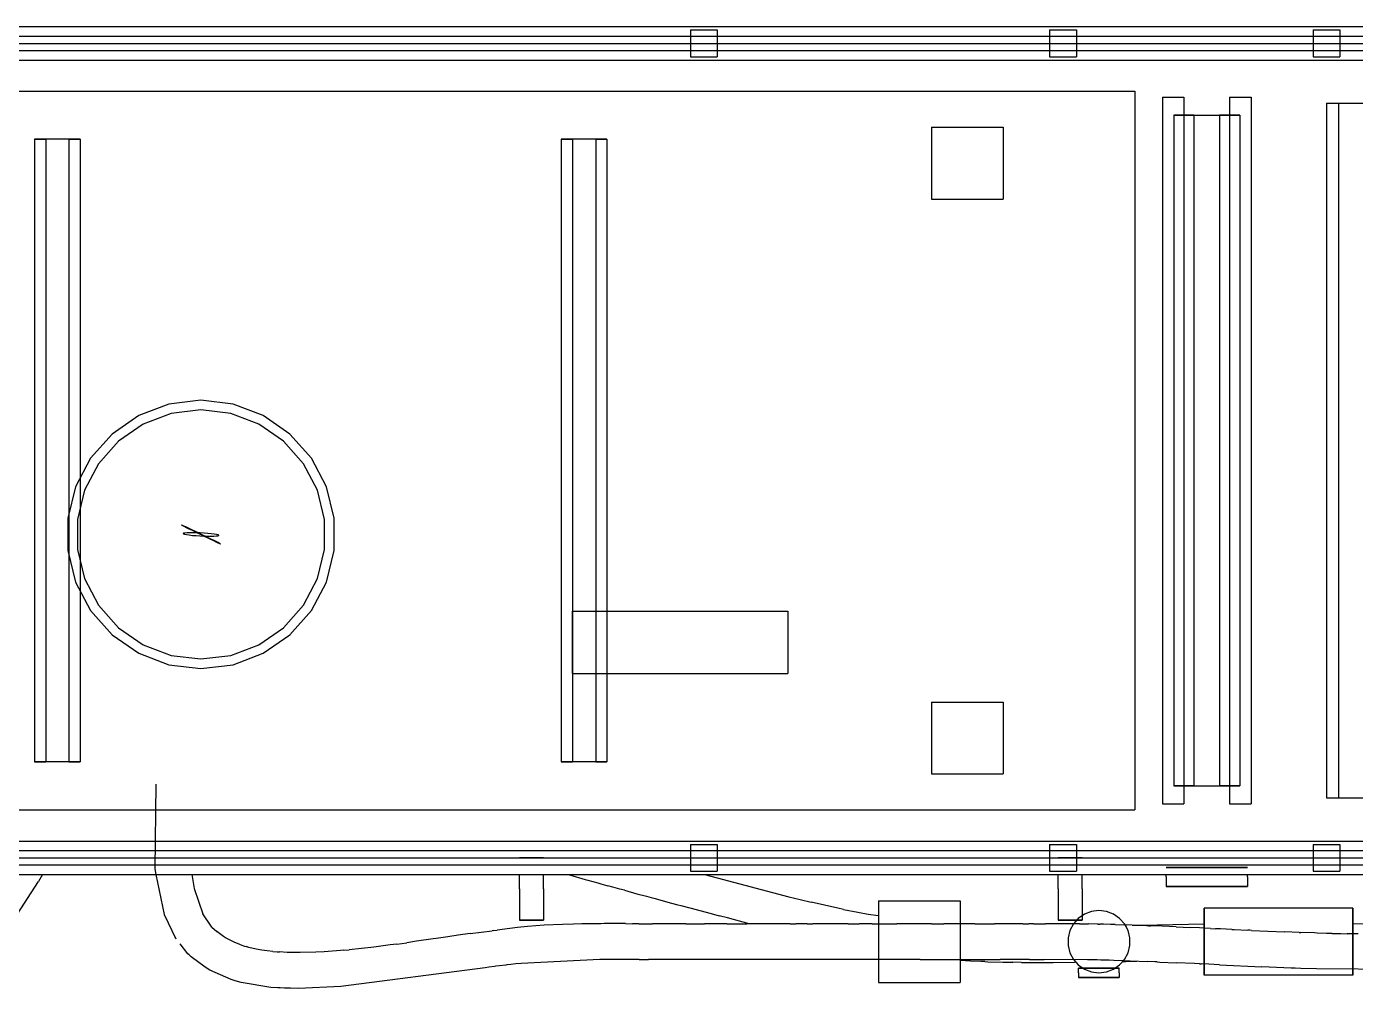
# Model space of a CAD drawing. Header units: millimetres. Extents: x -1175 to 655, y -895 to 720.
# Drawn here: x -283.6 to -222.6, y -448.9 to -404.7 of the extents above; entities that cross this region are included whole.
import ezdxf

# ---------------------------------------------------------------- set-up
doc = ezdxf.new("R2010")
doc.units = ezdxf.units.MM
doc.layers.add('HIDDEN', color=8, linetype='Continuous')
doc.layers.add('VISIBLE', color=7, linetype='Continuous')

msp = doc.modelspace()

# ---------------------------------------------------------------- linework, layer by layer
at = {"layer": 'HIDDEN'}
for points in [[(-317.4, -404.728), (-97.4, -404.728)], [(-317.4, -404.728), (-97.4, -404.728)], [(-317.4, -404.728), (-97.4, -404.728)], [(-317.4, -405.168), (-97.4, -405.168)], [(-317.4, -405.168), (-97.4, -405.168)], [(-253.116, -404.882), (-251.884, -404.882)], [(-253.116, -404.882), (-251.884, -404.882)], [(-253.116, -404.882), (-253.116, -406.114)], [(-253.116, -404.882), (-253.116, -406.114)], [(-251.884, -404.882), (-251.884, -406.114)], [(-251.884, -404.882), (-251.884, -406.114)], [(-236.616, -404.882), (-235.384, -404.882)], [(-236.616, -404.882), (-235.384, -404.882)], [(-236.616, -404.882), (-236.616, -406.114)], [(-236.616, -404.882), (-236.616, -406.114)], [(-235.384, -404.882), (-235.384, -406.114)], [(-235.384, -404.882), (-235.384, -406.114)], [(-224.516, -404.882), (-223.284, -404.882)], [(-224.516, -404.882), (-223.284, -404.882)], [(-224.516, -404.882), (-224.516, -406.114)], [(-224.516, -404.882), (-224.516, -406.114)], [(-223.284, -404.882), (-223.284, -406.114)], [(-223.284, -404.882), (-223.284, -406.114)], [(-317.4, -405.498), (-97.4, -405.498)], [(-317.4, -405.498), (-97.4, -405.498)], [(-317.4, -405.498), (-97.4, -405.498)], [(-317.4, -405.498), (-97.4, -405.498)], [(-317.4, -405.498), (-97.4, -405.498)], [(-317.4, -405.498), (-97.4, -405.498)], [(-317.4, -405.828), (-97.4, -405.828)], [(-317.4, -405.828), (-97.4, -405.828)], [(-317.4, -406.268), (-97.4, -406.268)], [(-317.4, -406.268), (-97.4, -406.268)], [(-317.4, -406.268), (-97.4, -406.268)], [(-253.116, -406.114), (-251.884, -406.114)], [(-253.116, -406.114), (-251.884, -406.114)], [(-236.616, -406.114), (-235.384, -406.114)], [(-236.616, -406.114), (-235.384, -406.114)], [(-224.516, -406.114), (-223.284, -406.114)], [(-224.516, -406.114), (-223.284, -406.114)], [(-296.5, -407.698), (-232.7, -407.698)], [(-296.5, -407.698), (-232.7, -407.698)], [(-232.7, -407.698), (-232.7, -440.698)], [(-232.7, -407.698), (-232.7, -440.698)], [(-231.435, -407.973), (-230.445, -407.973)], [(-231.435, -407.973), (-230.445, -407.973)], [(-231.435, -407.973), (-231.435, -440.423)], [(-231.435, -407.973), (-231.435, -440.423)], [(-230.445, -407.973), (-230.445, -440.423)], [(-230.445, -407.973), (-230.445, -440.423)], [(-228.355, -407.973), (-227.365, -407.973)], [(-228.355, -407.973), (-227.365, -407.973)], [(-228.355, -407.973), (-228.355, -440.423)], [(-228.355, -407.973), (-228.355, -440.423)], [(-227.365, -407.973), (-227.365, -440.423)], [(-227.365, -407.973), (-227.365, -440.423)], [(-223.9, -408.248), (-210.7, -408.248)], [(-223.9, -408.248), (-210.7, -408.248)], [(-223.9, -408.248), (-223.9, -440.148)], [(-223.9, -408.248), (-223.9, -440.148)], [(-223.35, -408.248), (-211.25, -408.248)], [(-223.35, -408.248), (-211.25, -408.248)], [(-223.35, -408.248), (-223.35, -440.148)], [(-223.35, -408.248), (-223.35, -440.148)], [(-230.915, -408.798), (-228.815, -408.798)], [(-230.915, -408.798), (-229.985, -408.798)], [(-230.915, -408.798), (-230.915, -439.598)], [(-230.915, -408.798), (-228.815, -408.798)], [(-229.985, -408.798), (-230.915, -408.798)], [(-230.915, -408.798), (-230.915, -439.598)], [(-230.915, -408.798), (-228.815, -408.798)], [(-230.915, -408.798), (-229.985, -408.798)], [(-230.915, -408.798), (-230.915, -439.598)], [(-230.915, -408.798), (-228.815, -408.798)], [(-229.985, -408.798), (-230.915, -408.798)], [(-230.915, -408.798), (-230.915, -439.598)], [(-230.915, -408.798), (-228.815, -408.798)], [(-230.915, -408.798), (-229.985, -408.798)], [(-230.915, -408.798), (-230.915, -439.598)], [(-230.915, -408.798), (-228.815, -408.798)], [(-229.985, -408.798), (-230.915, -408.798)], [(-230.915, -408.798), (-230.915, -439.598)], [(-230.915, -408.798), (-228.815, -408.798)], [(-230.915, -408.798), (-229.985, -408.798)], [(-230.915, -408.798), (-230.915, -439.598)], [(-230.915, -408.798), (-228.815, -408.798)], [(-229.985, -408.798), (-230.915, -408.798)], [(-230.915, -408.798), (-230.915, -439.598)], [(-230.915, -408.798), (-228.815, -408.798)], [(-230.915, -408.798), (-229.985, -408.798)], [(-230.915, -408.798), (-230.915, -439.598)], [(-230.915, -408.798), (-228.815, -408.798)], [(-229.985, -408.798), (-230.915, -408.798)], [(-230.915, -408.798), (-230.915, -439.598)], [(-230.915, -408.798), (-228.815, -408.798)], [(-230.915, -408.798), (-229.985, -408.798)], [(-230.915, -408.798), (-230.915, -439.598)], [(-230.915, -408.798), (-228.815, -408.798)], [(-229.985, -408.798), (-230.915, -408.798)], [(-230.915, -408.798), (-230.915, -439.598)], [(-230.915, -408.798), (-228.815, -408.798)], [(-230.915, -408.798), (-229.985, -408.798)], [(-230.915, -408.798), (-230.915, -439.598)], [(-229.985, -408.798), (-227.885, -408.798)], [(-229.985, -408.798), (-229.985, -439.598)], [(-229.985, -408.798), (-227.885, -408.798)], [(-229.985, -408.798), (-229.985, -439.598)], [(-229.985, -408.798), (-227.885, -408.798)], [(-229.985, -408.798), (-229.985, -439.598)], [(-229.985, -408.798), (-227.885, -408.798)], [(-229.985, -408.798), (-229.985, -439.598)], [(-229.985, -408.798), (-227.885, -408.798)], [(-229.985, -408.798), (-229.985, -439.598)], [(-229.985, -408.798), (-227.885, -408.798)], [(-229.985, -408.798), (-229.985, -439.598)], [(-229.985, -408.798), (-227.885, -408.798)], [(-229.985, -408.798), (-229.985, -439.598)], [(-229.985, -408.798), (-227.885, -408.798)], [(-229.985, -408.798), (-229.985, -439.598)], [(-229.985, -408.798), (-227.885, -408.798)], [(-229.985, -408.798), (-229.985, -439.598)], [(-229.985, -408.798), (-227.885, -408.798)], [(-229.985, -408.798), (-229.985, -439.598)], [(-229.985, -408.798), (-227.885, -408.798)], [(-229.985, -408.798), (-229.985, -439.598)], [(-229.985, -408.798), (-227.885, -408.798)], [(-229.985, -408.798), (-229.985, -439.598)], [(-229.985, -408.798), (-227.885, -408.798)], [(-229.985, -408.798), (-229.985, -439.598)], [(-228.815, -408.798), (-227.885, -408.798)], [(-228.815, -408.798), (-228.815, -439.598)], [(-227.885, -408.798), (-228.815, -408.798)], [(-228.815, -408.798), (-228.815, -439.598)], [(-228.815, -408.798), (-227.885, -408.798)], [(-228.815, -408.798), (-228.815, -439.598)], [(-227.885, -408.798), (-228.815, -408.798)], [(-228.815, -408.798), (-228.815, -439.598)], [(-228.815, -408.798), (-227.885, -408.798)], [(-228.815, -408.798), (-228.815, -439.598)], [(-227.885, -408.798), (-228.815, -408.798)], [(-228.815, -408.798), (-228.815, -439.598)], [(-228.815, -408.798), (-227.885, -408.798)], [(-228.815, -408.798), (-228.815, -439.598)], [(-227.885, -408.798), (-228.815, -408.798)], [(-228.815, -408.798), (-228.815, -439.598)], [(-228.815, -408.798), (-227.885, -408.798)], [(-228.815, -408.798), (-228.815, -439.598)], [(-227.885, -408.798), (-228.815, -408.798)], [(-228.815, -408.798), (-228.815, -439.598)], [(-228.815, -408.798), (-227.885, -408.798)], [(-228.815, -408.798), (-228.815, -439.598)], [(-227.885, -408.798), (-228.815, -408.798)], [(-228.815, -408.798), (-228.815, -439.598)], [(-228.815, -408.798), (-227.885, -408.798)], [(-228.815, -408.798), (-228.815, -439.598)], [(-227.885, -408.798), (-227.885, -439.598)], [(-227.885, -408.798), (-227.885, -439.598)], [(-227.885, -408.798), (-227.885, -439.598)], [(-227.885, -408.798), (-227.885, -439.598)], [(-227.885, -408.798), (-227.885, -439.598)], [(-227.885, -408.798), (-227.885, -439.598)], [(-227.885, -408.798), (-227.885, -439.598)], [(-227.885, -408.798), (-227.885, -439.598)], [(-227.885, -408.798), (-227.885, -439.598)], [(-227.885, -408.798), (-227.885, -439.598)], [(-227.885, -408.798), (-227.885, -439.598)], [(-227.885, -408.798), (-227.885, -439.598)], [(-227.885, -408.798), (-227.885, -439.598)], [(-242.05, -409.348), (-238.75, -409.348)], [(-242.05, -409.348), (-238.75, -409.348)], [(-242.05, -409.348), (-242.05, -412.648)], [(-242.05, -409.348), (-242.05, -412.648)], [(-238.75, -409.348), (-238.75, -412.648)], [(-238.75, -409.348), (-238.75, -412.648)], [(-283.25, -409.898), (-282.734, -409.898)], [(-281.666, -409.898), (-283.25, -409.898)], [(-283.25, -409.898), (-283.25, -438.498)], [(-283.25, -409.898), (-282.734, -409.898)], [(-281.666, -409.898), (-283.25, -409.898)], [(-283.25, -409.898), (-283.25, -438.498)], [(-283.25, -409.898), (-282.734, -409.898)], [(-281.666, -409.898), (-283.25, -409.898)], [(-283.25, -409.898), (-283.25, -438.498)], [(-283.25, -409.898), (-282.734, -409.898)], [(-281.666, -409.898), (-283.25, -409.898)], [(-283.25, -409.898), (-283.25, -438.498)], [(-281.15, -409.898), (-282.734, -409.898)], [(-282.734, -409.898), (-282.734, -438.498)], [(-281.15, -409.898), (-282.734, -409.898)], [(-282.734, -409.898), (-282.734, -438.498)], [(-281.15, -409.898), (-282.734, -409.898)], [(-282.734, -409.898), (-282.734, -438.498)], [(-281.15, -409.898), (-282.734, -409.898)], [(-282.734, -409.898), (-282.734, -438.498)], [(-281.666, -409.898), (-281.15, -409.898)], [(-281.666, -409.898), (-281.666, -438.498)], [(-281.666, -409.898), (-281.15, -409.898)], [(-281.666, -409.898), (-281.666, -438.498)], [(-281.666, -409.898), (-281.15, -409.898)], [(-281.666, -409.898), (-281.666, -438.498)], [(-281.666, -409.898), (-281.15, -409.898)], [(-281.666, -409.898), (-281.666, -438.498)], [(-281.15, -409.898), (-281.15, -438.498)], [(-281.15, -409.898), (-281.15, -438.498)], [(-281.15, -409.898), (-281.15, -438.498)], [(-281.15, -409.898), (-281.15, -438.498)], [(-259.05, -409.898), (-258.534, -409.898)], [(-257.466, -409.898), (-259.05, -409.898)], [(-259.05, -409.898), (-259.05, -438.498)], [(-259.05, -409.898), (-258.534, -409.898)], [(-257.466, -409.898), (-259.05, -409.898)], [(-259.05, -409.898), (-259.05, -438.498)], [(-259.05, -409.898), (-258.534, -409.898)], [(-257.466, -409.898), (-259.05, -409.898)], [(-259.05, -409.898), (-259.05, -438.498)], [(-259.05, -409.898), (-258.534, -409.898)], [(-257.466, -409.898), (-259.05, -409.898)], [(-259.05, -409.898), (-259.05, -438.498)], [(-256.95, -409.898), (-258.534, -409.898)], [(-258.534, -409.898), (-258.534, -438.498)], [(-256.95, -409.898), (-258.534, -409.898)], [(-258.534, -409.898), (-258.534, -438.498)], [(-256.95, -409.898), (-258.534, -409.898)], [(-258.534, -409.898), (-258.534, -438.498)], [(-256.95, -409.898), (-258.534, -409.898)], [(-258.534, -409.898), (-258.534, -438.498)], [(-257.466, -409.898), (-256.95, -409.898)], [(-257.466, -409.898), (-257.466, -438.498)], [(-257.466, -409.898), (-256.95, -409.898)], [(-257.466, -409.898), (-257.466, -438.498)], [(-257.466, -409.898), (-256.95, -409.898)], [(-257.466, -409.898), (-257.466, -438.498)], [(-257.466, -409.898), (-256.95, -409.898)], [(-257.466, -409.898), (-257.466, -438.498)], [(-256.95, -409.898), (-256.95, -438.498)], [(-256.95, -409.898), (-256.95, -438.498)], [(-256.95, -409.898), (-256.95, -438.498)], [(-256.95, -409.898), (-256.95, -438.498)], [(-242.05, -412.648), (-238.75, -412.648)], [(-242.05, -412.648), (-238.75, -412.648)], [(-277.074, -422.067), (-278.463, -422.594)], [(-277.074, -422.067), (-278.463, -422.594)], [(-275.6, -421.888), (-277.074, -422.067)], [(-275.6, -421.888), (-277.074, -422.067)], [(-275.6, -422.328), (-276.969, -422.495)], [(-275.6, -422.328), (-276.969, -422.495)], [(-274.126, -422.067), (-275.6, -421.888)], [(-274.126, -422.067), (-275.6, -421.888)], [(-274.231, -422.495), (-275.6, -422.328)], [(-274.231, -422.495), (-275.6, -422.328)], [(-272.737, -422.594), (-274.126, -422.067)], [(-272.737, -422.594), (-274.126, -422.067)], [(-278.463, -422.594), (-279.685, -423.438)], [(-278.463, -422.594), (-279.685, -423.438)], [(-278.258, -422.984), (-279.393, -423.767)], [(-278.258, -422.984), (-279.393, -423.767)], [(-276.969, -422.495), (-278.258, -422.984)], [(-276.969, -422.495), (-278.258, -422.984)], [(-272.942, -422.984), (-274.231, -422.495)], [(-272.942, -422.984), (-274.231, -422.495)], [(-271.807, -423.767), (-272.942, -422.984)], [(-271.807, -423.767), (-272.942, -422.984)], [(-271.515, -423.438), (-272.737, -422.594)], [(-271.515, -423.438), (-272.737, -422.594)], [(-279.685, -423.438), (-280.67, -424.549)], [(-279.685, -423.438), (-280.67, -424.549)], [(-270.53, -424.549), (-271.515, -423.438)], [(-270.53, -424.549), (-271.515, -423.438)], [(-279.393, -423.767), (-280.307, -424.799)], [(-279.393, -423.767), (-280.307, -424.799)], [(-270.893, -424.799), (-271.807, -423.767)], [(-270.893, -424.799), (-271.807, -423.767)], [(-280.67, -424.549), (-281.36, -425.864)], [(-280.67, -424.549), (-281.36, -425.864)], [(-280.307, -424.799), (-280.948, -426.02)], [(-280.307, -424.799), (-280.948, -426.02)], [(-270.252, -426.02), (-270.893, -424.799)], [(-270.252, -426.02), (-270.893, -424.799)], [(-269.84, -425.864), (-270.53, -424.549)], [(-269.84, -425.864), (-270.53, -424.549)], [(-281.36, -425.864), (-281.715, -427.306)], [(-281.36, -425.864), (-281.715, -427.306)], [(-280.948, -426.02), (-281.278, -427.359)], [(-280.948, -426.02), (-281.278, -427.359)], [(-269.922, -427.359), (-270.252, -426.02)], [(-269.922, -427.359), (-270.252, -426.02)], [(-269.485, -427.306), (-269.84, -425.864)], [(-269.485, -427.306), (-269.84, -425.864)], [(-281.715, -427.306), (-281.715, -428.791)], [(-281.715, -427.306), (-281.715, -428.791)], [(-281.278, -427.359), (-281.278, -428.738)], [(-281.278, -427.359), (-281.278, -428.738)], [(-276.491, -427.617), (-276.486, -427.62)], [(-276.487, -427.618), (-276.491, -427.617)], [(-276.454, -427.632), (-276.487, -427.618)], [(-276.486, -427.62), (-276.45, -427.64)], [(-276.388, -427.662), (-276.454, -427.632)], [(-276.45, -427.64), (-276.381, -427.675)], [(-276.292, -427.707), (-276.388, -427.662)], [(-276.381, -427.675), (-276.281, -427.725)], [(-276.168, -427.765), (-276.292, -427.707)], [(-276.281, -427.725), (-276.155, -427.787)], [(-276.022, -427.835), (-276.168, -427.765)], [(-276.155, -427.787), (-276.007, -427.86)], [(-275.86, -427.913), (-276.022, -427.835)], [(-276.007, -427.86), (-275.843, -427.94)], [(-269.922, -428.738), (-269.922, -427.359)], [(-269.922, -428.738), (-269.922, -427.359)], [(-269.485, -428.791), (-269.485, -427.306)], [(-269.485, -428.791), (-269.485, -427.306)], [(-276.419, -428.001), (-276.424, -428.008)], [(-276.424, -428.008), (-276.406, -428.023)], [(-276.424, -428.008), (-276.424, -428.008)], [(-276.403, -427.994), (-276.419, -428.001)], [(-276.406, -428.023), (-276.351, -428.04)], [(-276.344, -427.983), (-276.403, -427.994)], [(-276.351, -428.04), (-276.26, -428.057)], [(-276.251, -427.975), (-276.344, -427.983)], [(-276.26, -428.057), (-276.138, -428.074)], [(-276.127, -427.97), (-276.251, -427.975)], [(-276.138, -428.074), (-275.992, -428.09)], [(-275.979, -427.969), (-276.127, -427.97)], [(-275.992, -428.09), (-275.826, -428.103)], [(-275.812, -427.972), (-275.979, -427.969)], [(-275.688, -427.996), (-275.86, -427.913)], [(-275.843, -427.94), (-275.67, -428.025)], [(-275.826, -428.103), (-275.651, -428.115)], [(-275.636, -427.978), (-275.812, -427.972)], [(-275.512, -428.081), (-275.688, -427.996)], [(-275.67, -428.025), (-275.494, -428.11)], [(-275.651, -428.115), (-275.473, -428.123)], [(-275.458, -427.988), (-275.636, -427.978)], [(-275.34, -428.165), (-275.512, -428.081)], [(-275.494, -428.11), (-275.322, -428.193)], [(-275.473, -428.123), (-275.301, -428.127)], [(-275.287, -428), (-275.458, -427.988)], [(-275.177, -428.244), (-275.34, -428.165)], [(-275.322, -428.193), (-275.161, -428.27)], [(-275.301, -428.127), (-275.143, -428.128)], [(-275.131, -428.015), (-275.287, -428)], [(-275.032, -428.316), (-275.177, -428.244)], [(-275.161, -428.27), (-275.031, -428.332)], [(-275.143, -428.128), (-275.006, -428.125)], [(-274.996, -428.031), (-275.131, -428.015)], [(-274.908, -428.377), (-275.032, -428.316)], [(-275.031, -428.332), (-274.919, -428.385)], [(-275.006, -428.125), (-274.897, -428.119)], [(-274.89, -428.048), (-274.996, -428.031)], [(-274.919, -428.385), (-274.82, -428.431)], [(-274.811, -428.426), (-274.908, -428.377)], [(-274.897, -428.119), (-274.821, -428.109)], [(-274.817, -428.065), (-274.89, -428.048)], [(-274.821, -428.109), (-274.782, -428.096)], [(-274.82, -428.431), (-274.751, -428.463)], [(-274.78, -428.082), (-274.817, -428.065)], [(-274.745, -428.46), (-274.811, -428.426)], [(-274.782, -428.096), (-274.776, -428.089)], [(-274.776, -428.089), (-274.78, -428.082)], [(-274.751, -428.463), (-274.715, -428.479)], [(-274.712, -428.478), (-274.745, -428.46)], [(-274.715, -428.479), (-274.709, -428.48)], [(-274.709, -428.48), (-274.712, -428.478)], [(-281.715, -428.791), (-281.36, -430.233)], [(-281.715, -428.791), (-281.36, -430.233)], [(-281.278, -428.738), (-280.948, -430.077)], [(-281.278, -428.738), (-280.948, -430.077)], [(-270.252, -430.077), (-269.922, -428.738)], [(-270.252, -430.077), (-269.922, -428.738)], [(-269.84, -430.233), (-269.485, -428.791)], [(-269.84, -430.233), (-269.485, -428.791)], [(-281.36, -430.233), (-280.67, -431.548)], [(-281.36, -430.233), (-280.67, -431.548)], [(-280.948, -430.077), (-280.307, -431.298)], [(-280.948, -430.077), (-280.307, -431.298)], [(-270.893, -431.298), (-270.252, -430.077)], [(-270.893, -431.298), (-270.252, -430.077)], [(-270.53, -431.548), (-269.84, -430.233)], [(-270.53, -431.548), (-269.84, -430.233)], [(-280.67, -431.548), (-279.685, -432.659)], [(-280.67, -431.548), (-279.685, -432.659)], [(-280.307, -431.298), (-279.393, -432.33)], [(-280.307, -431.298), (-279.393, -432.33)], [(-271.807, -432.33), (-270.893, -431.298)], [(-271.807, -432.33), (-270.893, -431.298)], [(-271.515, -432.659), (-270.53, -431.548)], [(-271.515, -432.659), (-270.53, -431.548)], [(-258.55, -431.568), (-248.65, -431.568)], [(-258.55, -431.568), (-248.65, -431.568)], [(-258.55, -431.568), (-258.55, -434.428)], [(-258.55, -431.568), (-258.55, -434.428)], [(-248.65, -431.568), (-248.65, -434.428)], [(-248.65, -431.568), (-248.65, -434.428)], [(-279.685, -432.659), (-278.463, -433.503)], [(-279.685, -432.659), (-278.463, -433.503)], [(-279.393, -432.33), (-278.258, -433.113)], [(-279.393, -432.33), (-278.258, -433.113)], [(-272.942, -433.113), (-271.807, -432.33)], [(-272.942, -433.113), (-271.807, -432.33)], [(-272.737, -433.503), (-271.515, -432.659)], [(-272.737, -433.503), (-271.515, -432.659)], [(-278.258, -433.113), (-276.969, -433.602)], [(-278.258, -433.113), (-276.969, -433.602)], [(-274.231, -433.602), (-272.942, -433.113)], [(-274.231, -433.602), (-272.942, -433.113)], [(-278.463, -433.503), (-277.074, -434.029)], [(-278.463, -433.503), (-277.074, -434.029)], [(-276.969, -433.602), (-275.6, -433.768)], [(-276.969, -433.602), (-275.6, -433.768)], [(-275.6, -433.768), (-274.231, -433.602)], [(-275.6, -433.768), (-274.231, -433.602)], [(-274.126, -434.029), (-272.737, -433.503)], [(-274.126, -434.029), (-272.737, -433.503)], [(-277.074, -434.029), (-275.6, -434.208)], [(-277.074, -434.029), (-275.6, -434.208)], [(-275.6, -434.208), (-274.126, -434.029)], [(-275.6, -434.208), (-274.126, -434.029)], [(-258.55, -434.428), (-248.65, -434.428)], [(-258.55, -434.428), (-248.65, -434.428)], [(-242.05, -435.748), (-238.75, -435.748)], [(-242.05, -435.748), (-238.75, -435.748)], [(-242.05, -435.748), (-242.05, -439.048)], [(-242.05, -435.748), (-242.05, -439.048)], [(-238.75, -435.748), (-238.75, -439.048)], [(-238.75, -435.748), (-238.75, -439.048)], [(-283.25, -438.498), (-282.734, -438.498)], [(-281.666, -438.498), (-283.25, -438.498)], [(-283.25, -438.498), (-282.734, -438.498)], [(-281.666, -438.498), (-283.25, -438.498)], [(-283.25, -438.498), (-282.734, -438.498)], [(-281.666, -438.498), (-283.25, -438.498)], [(-283.25, -438.498), (-282.734, -438.498)], [(-281.666, -438.498), (-283.25, -438.498)], [(-281.15, -438.498), (-282.734, -438.498)], [(-281.15, -438.498), (-282.734, -438.498)], [(-281.15, -438.498), (-282.734, -438.498)], [(-281.15, -438.498), (-282.734, -438.498)], [(-281.666, -438.498), (-281.15, -438.498)], [(-281.666, -438.498), (-281.15, -438.498)], [(-281.666, -438.498), (-281.15, -438.498)], [(-281.666, -438.498), (-281.15, -438.498)], [(-259.05, -438.498), (-258.534, -438.498)], [(-257.466, -438.498), (-259.05, -438.498)], [(-259.05, -438.498), (-258.534, -438.498)], [(-257.466, -438.498), (-259.05, -438.498)], [(-259.05, -438.498), (-258.534, -438.498)], [(-257.466, -438.498), (-259.05, -438.498)], [(-259.05, -438.498), (-258.534, -438.498)], [(-257.466, -438.498), (-259.05, -438.498)], [(-256.95, -438.498), (-258.534, -438.498)], [(-256.95, -438.498), (-258.534, -438.498)], [(-256.95, -438.498), (-258.534, -438.498)], [(-256.95, -438.498), (-258.534, -438.498)], [(-257.466, -438.498), (-256.95, -438.498)], [(-257.466, -438.498), (-256.95, -438.498)], [(-257.466, -438.498), (-256.95, -438.498)], [(-257.466, -438.498), (-256.95, -438.498)], [(-242.05, -439.048), (-238.75, -439.048)], [(-242.05, -439.048), (-238.75, -439.048)], [(-277.671, -439.514), (-277.726, -443.403)], [(-230.915, -439.598), (-228.815, -439.598)], [(-230.915, -439.598), (-229.985, -439.598)], [(-230.915, -439.598), (-228.815, -439.598)], [(-229.985, -439.598), (-230.915, -439.598)], [(-230.915, -439.598), (-228.815, -439.598)], [(-230.915, -439.598), (-229.985, -439.598)], [(-230.915, -439.598), (-228.815, -439.598)], [(-229.985, -439.598), (-230.915, -439.598)], [(-230.915, -439.598), (-228.815, -439.598)], [(-230.915, -439.598), (-229.985, -439.598)], [(-230.915, -439.598), (-228.815, -439.598)], [(-229.985, -439.598), (-230.915, -439.598)], [(-230.915, -439.598), (-228.815, -439.598)], [(-230.915, -439.598), (-229.985, -439.598)], [(-230.915, -439.598), (-228.815, -439.598)], [(-229.985, -439.598), (-230.915, -439.598)], [(-230.915, -439.598), (-228.815, -439.598)], [(-230.915, -439.598), (-229.985, -439.598)], [(-230.915, -439.598), (-228.815, -439.598)], [(-229.985, -439.598), (-230.915, -439.598)], [(-230.915, -439.598), (-228.815, -439.598)], [(-230.915, -439.598), (-229.985, -439.598)], [(-230.915, -439.598), (-228.815, -439.598)], [(-229.985, -439.598), (-230.915, -439.598)], [(-230.915, -439.598), (-228.815, -439.598)], [(-230.915, -439.598), (-229.985, -439.598)], [(-229.985, -439.598), (-227.885, -439.598)], [(-229.985, -439.598), (-227.885, -439.598)], [(-229.985, -439.598), (-227.885, -439.598)], [(-229.985, -439.598), (-227.885, -439.598)], [(-229.985, -439.598), (-227.885, -439.598)], [(-229.985, -439.598), (-227.885, -439.598)], [(-229.985, -439.598), (-227.885, -439.598)], [(-229.985, -439.598), (-227.885, -439.598)], [(-229.985, -439.598), (-227.885, -439.598)], [(-229.985, -439.598), (-227.885, -439.598)], [(-229.985, -439.598), (-227.885, -439.598)], [(-229.985, -439.598), (-227.885, -439.598)], [(-229.985, -439.598), (-227.885, -439.598)], [(-228.815, -439.598), (-227.885, -439.598)], [(-227.885, -439.598), (-228.815, -439.598)], [(-228.815, -439.598), (-227.885, -439.598)], [(-227.885, -439.598), (-228.815, -439.598)], [(-228.815, -439.598), (-227.885, -439.598)], [(-227.885, -439.598), (-228.815, -439.598)], [(-228.815, -439.598), (-227.885, -439.598)], [(-227.885, -439.598), (-228.815, -439.598)], [(-228.815, -439.598), (-227.885, -439.598)], [(-227.885, -439.598), (-228.815, -439.598)], [(-228.815, -439.598), (-227.885, -439.598)], [(-227.885, -439.598), (-228.815, -439.598)], [(-228.815, -439.598), (-227.885, -439.598)], [(-296.5, -440.698), (-232.7, -440.698)], [(-296.5, -440.698), (-232.7, -440.698)], [(-231.435, -440.423), (-230.445, -440.423)], [(-231.435, -440.423), (-230.445, -440.423)], [(-228.355, -440.423), (-227.365, -440.423)], [(-228.355, -440.423), (-227.365, -440.423)], [(-223.9, -440.148), (-210.7, -440.148)], [(-223.9, -440.148), (-210.7, -440.148)], [(-223.35, -440.148), (-211.25, -440.148)], [(-223.35, -440.148), (-211.25, -440.148)], [(-317.4, -442.128), (-97.4, -442.128)], [(-317.4, -442.128), (-97.4, -442.128)], [(-317.4, -442.128), (-97.4, -442.128)], [(-253.116, -442.282), (-251.884, -442.282)], [(-253.116, -442.282), (-251.884, -442.282)], [(-253.116, -442.282), (-253.116, -443.514)], [(-253.116, -442.282), (-253.116, -443.514)], [(-251.884, -442.282), (-251.884, -443.514)], [(-251.884, -442.282), (-251.884, -443.514)], [(-236.616, -442.282), (-235.384, -442.282)], [(-236.616, -442.282), (-235.384, -442.282)], [(-236.616, -442.282), (-236.616, -443.514)], [(-236.616, -442.282), (-236.616, -443.514)], [(-235.384, -442.282), (-235.384, -443.514)], [(-235.384, -442.282), (-235.384, -443.514)], [(-224.516, -442.282), (-223.284, -442.282)], [(-224.516, -442.282), (-223.284, -442.282)], [(-224.516, -442.282), (-224.516, -443.514)], [(-224.516, -442.282), (-224.516, -443.514)], [(-223.284, -442.282), (-223.284, -443.514)], [(-223.284, -442.282), (-223.284, -443.514)], [(-317.4, -442.568), (-97.4, -442.568)], [(-317.4, -442.568), (-97.4, -442.568)], [(-317.4, -442.898), (-97.4, -442.898)], [(-317.4, -442.898), (-97.4, -442.898)], [(-317.4, -442.898), (-97.4, -442.898)], [(-317.4, -442.898), (-97.4, -442.898)], [(-317.4, -442.898), (-97.4, -442.898)], [(-317.4, -442.898), (-97.4, -442.898)], [(-260.97, -442.898), (-260.966, -442.898)], [(-260.966, -442.898), (-260.97, -442.898)], [(-260.966, -442.898), (-260.934, -442.898)], [(-260.934, -442.898), (-260.966, -442.898)], [(-260.934, -442.898), (-260.873, -442.898)], [(-260.873, -442.898), (-260.934, -442.898)], [(-260.873, -442.898), (-260.785, -442.898)], [(-260.785, -442.898), (-260.873, -442.898)], [(-260.785, -442.898), (-260.676, -442.898)], [(-260.676, -442.898), (-260.785, -442.898)], [(-260.676, -442.898), (-260.552, -442.898)], [(-260.552, -442.898), (-260.676, -442.898)], [(-260.552, -442.898), (-260.42, -442.898)], [(-260.42, -442.898), (-260.552, -442.898)], [(-260.288, -442.898), (-260.42, -442.898)], [(-260.42, -442.898), (-260.288, -442.898)], [(-260.164, -442.898), (-260.288, -442.898)], [(-260.288, -442.898), (-260.164, -442.898)], [(-260.055, -442.898), (-260.164, -442.898)], [(-260.164, -442.898), (-260.055, -442.898)], [(-259.967, -442.898), (-260.055, -442.898)], [(-260.055, -442.898), (-259.967, -442.898)], [(-259.906, -442.898), (-259.967, -442.898)], [(-259.967, -442.898), (-259.906, -442.898)], [(-259.874, -442.898), (-259.906, -442.898)], [(-259.906, -442.898), (-259.874, -442.898)], [(-259.87, -442.898), (-259.874, -442.898)], [(-259.874, -442.898), (-259.87, -442.898)], [(-236.22, -442.898), (-236.216, -442.898)], [(-236.216, -442.898), (-236.22, -442.898)], [(-236.216, -442.898), (-236.184, -442.898)], [(-236.184, -442.898), (-236.216, -442.898)], [(-236.184, -442.898), (-236.123, -442.898)], [(-236.123, -442.898), (-236.184, -442.898)], [(-236.123, -442.898), (-236.035, -442.898)], [(-236.035, -442.898), (-236.123, -442.898)], [(-236.035, -442.898), (-235.926, -442.898)], [(-235.926, -442.898), (-236.035, -442.898)], [(-235.926, -442.898), (-235.802, -442.898)], [(-235.802, -442.898), (-235.926, -442.898)], [(-235.802, -442.898), (-235.67, -442.898)], [(-235.67, -442.898), (-235.802, -442.898)], [(-235.538, -442.898), (-235.67, -442.898)], [(-235.67, -442.898), (-235.538, -442.898)], [(-235.414, -442.898), (-235.538, -442.898)], [(-235.538, -442.898), (-235.414, -442.898)], [(-235.305, -442.898), (-235.414, -442.898)], [(-235.414, -442.898), (-235.305, -442.898)], [(-235.217, -442.898), (-235.305, -442.898)], [(-235.305, -442.898), (-235.217, -442.898)], [(-235.156, -442.898), (-235.217, -442.898)], [(-235.217, -442.898), (-235.156, -442.898)], [(-235.124, -442.898), (-235.156, -442.898)], [(-235.156, -442.898), (-235.124, -442.898)], [(-235.12, -442.898), (-235.124, -442.898)], [(-235.124, -442.898), (-235.12, -442.898)], [(-317.4, -443.228), (-97.4, -443.228)], [(-317.4, -443.228), (-97.4, -443.228)], [(-317.4, -443.668), (-97.4, -443.668)], [(-317.4, -443.668), (-97.4, -443.668)], [(-317.4, -443.668), (-97.4, -443.668)], [(-277.726, -443.403), (-277.671, -443.668)], [(-253.116, -443.514), (-251.884, -443.514)], [(-253.116, -443.514), (-251.884, -443.514)], [(-236.616, -443.514), (-235.384, -443.514)], [(-236.616, -443.514), (-235.384, -443.514)], [(-231.27, -443.338), (-231.256, -443.338)], [(-231.256, -443.338), (-231.27, -443.338)], [(-231.256, -443.338), (-231.148, -443.338)], [(-231.148, -443.338), (-231.256, -443.338)], [(-231.148, -443.338), (-230.939, -443.338)], [(-230.939, -443.338), (-231.148, -443.338)], [(-230.939, -443.338), (-230.64, -443.338)], [(-230.64, -443.338), (-230.939, -443.338)], [(-230.64, -443.338), (-230.269, -443.338)], [(-230.269, -443.338), (-230.64, -443.338)], [(-230.269, -443.338), (-229.848, -443.338)], [(-229.848, -443.338), (-230.269, -443.338)], [(-229.848, -443.338), (-229.4, -443.338)], [(-229.4, -443.338), (-229.848, -443.338)], [(-228.952, -443.338), (-229.4, -443.338)], [(-229.4, -443.338), (-228.952, -443.338)], [(-228.531, -443.338), (-228.952, -443.338)], [(-228.952, -443.338), (-228.531, -443.338)], [(-228.16, -443.338), (-228.531, -443.338)], [(-228.531, -443.338), (-228.16, -443.338)], [(-227.861, -443.338), (-228.16, -443.338)], [(-228.16, -443.338), (-227.861, -443.338)], [(-227.652, -443.338), (-227.861, -443.338)], [(-227.861, -443.338), (-227.652, -443.338)], [(-227.544, -443.338), (-227.652, -443.338)], [(-227.652, -443.338), (-227.544, -443.338)], [(-227.53, -443.338), (-227.544, -443.338)], [(-227.544, -443.338), (-227.53, -443.338)], [(-224.516, -443.514), (-223.284, -443.514)], [(-224.516, -443.514), (-223.284, -443.514)], [(-231.27, -444.218), (-231.256, -444.218)], [(-231.256, -444.218), (-231.148, -444.218)], [(-231.148, -444.218), (-230.939, -444.218)], [(-230.939, -444.218), (-230.64, -444.218)], [(-230.64, -444.218), (-230.269, -444.218)], [(-230.269, -444.218), (-229.848, -444.218)], [(-229.848, -444.218), (-229.4, -444.218)], [(-229.4, -444.218), (-228.952, -444.218)], [(-228.952, -444.218), (-228.531, -444.218)], [(-228.531, -444.218), (-228.16, -444.218)], [(-228.16, -444.218), (-227.861, -444.218)], [(-227.861, -444.218), (-227.652, -444.218)], [(-227.652, -444.218), (-227.544, -444.218)], [(-227.544, -444.218), (-227.53, -444.218)], [(-244.47, -444.878), (-240.73, -444.878)], [(-244.47, -444.878), (-244.47, -448.618)], [(-240.73, -444.878), (-240.73, -448.618)], [(-235.015, -445.482), (-235.298, -445.678)], [(-235.12, -445.555), (-235.298, -445.678)], [(-234.692, -445.36), (-235.015, -445.482)], [(-234.35, -445.318), (-234.692, -445.36)], [(-234.008, -445.36), (-234.35, -445.318)], [(-233.685, -445.482), (-234.008, -445.36)], [(-233.402, -445.678), (-233.685, -445.482)], [(-229.51, -445.208), (-229.51, -445.253)], [(-229.51, -445.253), (-229.51, -445.385)], [(-229.51, -445.385), (-229.51, -445.596)], [(-229.51, -445.596), (-229.51, -445.874)], [(-222.69, -445.208), (-222.69, -445.253)], [(-222.69, -445.253), (-222.69, -445.385)], [(-222.69, -445.385), (-222.69, -445.596)], [(-222.69, -445.596), (-222.69, -445.874)], [(-260.97, -445.758), (-260.966, -445.758)], [(-260.966, -445.758), (-260.934, -445.758)], [(-260.934, -445.758), (-260.873, -445.758)], [(-260.873, -445.758), (-260.785, -445.758)], [(-260.785, -445.758), (-260.676, -445.758)], [(-260.676, -445.758), (-260.552, -445.758)], [(-260.552, -445.758), (-260.42, -445.758)], [(-260.42, -445.758), (-260.288, -445.758)], [(-260.288, -445.758), (-260.164, -445.758)], [(-260.164, -445.758), (-260.055, -445.758)], [(-260.055, -445.758), (-259.967, -445.758)], [(-259.967, -445.758), (-259.906, -445.758)], [(-259.906, -445.758), (-259.874, -445.758)], [(-259.874, -445.758), (-259.87, -445.758)], [(-244.47, -445.924), (-244.47, -447.573)], [(-240.73, -445.924), (-240.73, -447.573)], [(-236.22, -445.758), (-236.216, -445.758)], [(-236.216, -445.758), (-236.184, -445.758)], [(-236.184, -445.758), (-236.123, -445.758)], [(-236.123, -445.758), (-236.035, -445.758)], [(-236.035, -445.758), (-235.926, -445.758)], [(-235.926, -445.758), (-235.802, -445.758)], [(-235.802, -445.758), (-235.67, -445.758)], [(-235.527, -445.936), (-235.687, -446.241)], [(-235.527, -445.936), (-235.687, -446.241)], [(-235.67, -445.758), (-235.538, -445.758)], [(-235.538, -445.758), (-235.414, -445.758)], [(-235.298, -445.678), (-235.527, -445.936)], [(-235.52, -445.928), (-235.527, -445.936)], [(-235.414, -445.758), (-235.305, -445.758)], [(-235.298, -445.678), (-235.369, -445.758)], [(-235.305, -445.758), (-235.217, -445.758)], [(-235.217, -445.758), (-235.156, -445.758)], [(-235.156, -445.758), (-235.124, -445.758)], [(-235.124, -445.758), (-235.12, -445.758)], [(-233.173, -445.936), (-233.402, -445.678)], [(-233.013, -446.241), (-233.173, -445.936)], [(-233.013, -446.241), (-233.152, -445.976)], [(-229.51, -445.874), (-229.51, -446.202)], [(-229.51, -446.202), (-229.51, -446.128)], [(-229.51, -446.202), (-229.51, -446.563)], [(-229.51, -446.563), (-229.51, -446.202)], [(-222.69, -445.874), (-222.69, -446.202)], [(-222.69, -446.202), (-222.69, -446.563)], [(-235.687, -446.241), (-235.77, -446.576)], [(-235.687, -446.241), (-235.77, -446.576)], [(-235.77, -446.576), (-235.77, -446.921)], [(-235.77, -446.576), (-235.77, -446.921)], [(-232.93, -446.576), (-233.013, -446.241)], [(-232.93, -446.576), (-233.013, -446.241)], [(-232.93, -446.921), (-232.93, -446.576)], [(-232.93, -446.921), (-232.93, -446.576)], [(-229.51, -446.563), (-229.51, -446.934)], [(-229.51, -446.934), (-229.51, -446.563)], [(-222.69, -446.563), (-222.69, -446.39)], [(-222.69, -446.563), (-222.69, -446.934)], [(-222.69, -446.934), (-222.69, -446.563)], [(-235.77, -446.921), (-235.687, -447.255)], [(-235.77, -446.921), (-235.687, -447.255)], [(-235.687, -447.255), (-235.527, -447.561)], [(-235.687, -447.255), (-235.527, -447.561)], [(-233.173, -447.561), (-233.013, -447.255)], [(-233.173, -447.561), (-233.013, -447.255)], [(-233.013, -447.255), (-232.93, -446.921)], [(-233.013, -447.255), (-232.93, -446.921)], [(-229.51, -446.934), (-229.51, -447.294)], [(-229.51, -447.294), (-229.51, -446.934)], [(-229.51, -447.294), (-229.51, -447.623)], [(-229.51, -447.623), (-229.51, -447.294)], [(-222.69, -446.934), (-222.69, -447.294)], [(-222.69, -447.294), (-222.69, -446.934)], [(-222.69, -447.294), (-222.69, -447.623)], [(-222.69, -447.623), (-222.69, -447.294)], [(-235.527, -447.561), (-235.298, -447.819)], [(-235.527, -447.561), (-235.511, -447.579)], [(-235.298, -447.819), (-235.015, -448.015)], [(-235.285, -447.958), (-235.278, -447.958)], [(-235.278, -447.958), (-235.224, -447.958)], [(-235.224, -447.958), (-235.119, -447.958)], [(-235.119, -447.958), (-234.97, -447.958)], [(-234.97, -447.958), (-235.096, -447.958)], [(-235.015, -448.015), (-234.692, -448.137)], [(-234.97, -447.958), (-234.785, -447.958)], [(-234.785, -447.958), (-234.97, -447.958)], [(-234.785, -447.958), (-234.574, -447.958)], [(-234.574, -447.958), (-234.785, -447.958)], [(-234.574, -447.958), (-234.35, -447.958)], [(-234.35, -447.958), (-234.574, -447.958)], [(-234.126, -447.958), (-234.35, -447.958)], [(-234.35, -447.958), (-234.126, -447.958)], [(-233.915, -447.958), (-234.126, -447.958)], [(-234.126, -447.958), (-233.915, -447.958)], [(-234.008, -448.137), (-233.685, -448.015)], [(-233.73, -447.958), (-233.915, -447.958)], [(-233.915, -447.958), (-233.73, -447.958)], [(-233.604, -447.958), (-233.73, -447.958)], [(-233.73, -447.958), (-233.581, -447.958)], [(-233.685, -448.015), (-233.402, -447.819)], [(-233.581, -447.958), (-233.476, -447.958)], [(-233.476, -447.958), (-233.422, -447.958)], [(-233.422, -447.958), (-233.415, -447.958)], [(-233.402, -447.819), (-233.173, -447.561)], [(-233.228, -447.622), (-233.173, -447.561)], [(-229.51, -447.623), (-229.51, -447.901)], [(-229.51, -447.779), (-229.51, -447.623)], [(-229.51, -447.901), (-229.51, -448.112)], [(-222.69, -447.623), (-222.69, -447.901)], [(-222.69, -447.901), (-222.69, -447.623)], [(-222.69, -447.901), (-222.69, -448.112)], [(-222.69, -448.009), (-222.69, -447.901)], [(-244.47, -448.618), (-240.73, -448.618)], [(-235.285, -448.398), (-235.278, -448.398)], [(-235.278, -448.398), (-235.224, -448.398)], [(-235.224, -448.398), (-235.119, -448.398)], [(-235.119, -448.398), (-234.97, -448.398)], [(-234.97, -448.398), (-234.785, -448.398)], [(-234.785, -448.398), (-234.574, -448.398)], [(-234.692, -448.137), (-234.35, -448.178)], [(-234.574, -448.398), (-234.35, -448.398)], [(-234.35, -448.178), (-234.008, -448.137)], [(-234.35, -448.398), (-234.126, -448.398)], [(-234.126, -448.398), (-233.915, -448.398)], [(-233.915, -448.398), (-233.73, -448.398)], [(-233.73, -448.398), (-233.581, -448.398)], [(-233.581, -448.398), (-233.476, -448.398)], [(-233.476, -448.398), (-233.422, -448.398)], [(-233.422, -448.398), (-233.415, -448.398)], [(-229.51, -448.112), (-229.51, -448.244)], [(-229.51, -448.244), (-229.51, -448.288)], [(-222.69, -448.112), (-222.69, -448.244)], [(-222.69, -448.244), (-222.69, -448.288)]]:
    msp.add_lwpolyline(points, dxfattribs=at)
at = {"layer": 'VISIBLE'}
for points in [[(-317.4, -404.728), (-97.4, -404.728)], [(-317.4, -406.268), (-97.4, -406.268)], [(-317.4, -442.128), (-97.4, -442.128)], [(-317.4, -443.668), (-97.4, -443.668)], [(-282.878, -443.668), (-283.059, -443.979)], [(-277.671, -443.668), (-277.293, -445.497)], [(-276.023, -443.668), (-275.921, -444.303)], [(-260.97, -444.328), (-260.97, -443.668)], [(-259.87, -444.328), (-259.87, -443.668)], [(-258.742, -443.668), (-258.678, -443.687)], [(-258.678, -443.687), (-257.949, -443.894)], [(-252.471, -443.668), (-251.891, -443.825)], [(-236.22, -444.328), (-236.22, -443.668)], [(-235.12, -444.328), (-235.12, -443.668)], [(-231.27, -443.778), (-231.27, -443.668)], [(-231.27, -443.778), (-231.27, -444.218)], [(-227.53, -443.778), (-227.53, -443.668)], [(-227.53, -443.778), (-227.53, -444.218)], [(-284.043, -445.5), (-283.059, -443.979)], [(-275.921, -444.303), (-275.517, -445.472)], [(-260.97, -444.328), (-260.97, -445.758)], [(-259.87, -444.328), (-259.87, -445.758)], [(-257.949, -443.894), (-257.833, -443.926)], [(-257.833, -443.926), (-257.378, -444.054)], [(-257.378, -444.054), (-257.227, -444.095)], [(-257.227, -444.095), (-256.906, -444.184)], [(-256.682, -444.246), (-256.906, -444.184)], [(-256.363, -444.333), (-256.682, -444.246)], [(-256.152, -444.391), (-256.363, -444.333)], [(-256.152, -444.391), (-255.582, -444.546)], [(-251.891, -443.825), (-248.593, -444.69)], [(-236.22, -444.328), (-236.22, -445.758)], [(-235.12, -444.328), (-235.12, -445.758)], [(-231.256, -444.218), (-231.27, -444.218)], [(-231.148, -444.218), (-231.256, -444.218)], [(-230.939, -444.218), (-231.148, -444.218)], [(-230.64, -444.218), (-230.939, -444.218)], [(-230.269, -444.218), (-230.64, -444.218)], [(-229.848, -444.218), (-230.269, -444.218)], [(-229.4, -444.218), (-229.848, -444.218)], [(-228.952, -444.218), (-229.4, -444.218)], [(-228.531, -444.218), (-228.952, -444.218)], [(-228.16, -444.218), (-228.531, -444.218)], [(-227.861, -444.218), (-228.16, -444.218)], [(-227.652, -444.218), (-227.861, -444.218)], [(-227.544, -444.218), (-227.652, -444.218)], [(-227.53, -444.218), (-227.544, -444.218)], [(-255.582, -444.546), (-255.141, -444.664)], [(-255.141, -444.664), (-254.928, -444.722)], [(-254.928, -444.722), (-254.801, -444.756)], [(-254.801, -444.756), (-253.986, -444.974)], [(-253.986, -444.974), (-253.697, -445.051)], [(-248.593, -444.69), (-248.083, -444.817)], [(-248.083, -444.817), (-247.565, -444.941)], [(-246.352, -445.213), (-247.565, -444.941)], [(-244.47, -444.878), (-240.73, -444.878)], [(-244.47, -444.878), (-244.47, -445.924)], [(-240.73, -444.878), (-240.73, -445.924)], [(-277.293, -445.497), (-276.753, -446.624)], [(-275.131, -446.043), (-275.517, -445.472)], [(-253.697, -445.051), (-253.552, -445.089)], [(-253.552, -445.089), (-253.143, -445.198)], [(-253.143, -445.198), (-252.162, -445.457)], [(-252.162, -445.457), (-251.795, -445.557)], [(-251.414, -445.658), (-251.795, -445.557)], [(-246.08, -445.27), (-246.352, -445.213)], [(-246.08, -445.27), (-245.42, -445.4)], [(-245.42, -445.4), (-244.956, -445.485)], [(-244.956, -445.485), (-244.47, -445.547)], [(-235.015, -445.482), (-235.12, -445.555)], [(-234.692, -445.36), (-235.015, -445.482)], [(-234.35, -445.318), (-234.692, -445.36)], [(-234.008, -445.36), (-234.35, -445.318)], [(-233.685, -445.482), (-234.008, -445.36)], [(-233.402, -445.678), (-233.685, -445.482)], [(-229.51, -445.253), (-229.51, -445.208)], [(-222.69, -445.208), (-229.51, -445.208)], [(-229.51, -445.385), (-229.51, -445.253)], [(-229.51, -445.596), (-229.51, -445.385)], [(-229.51, -445.874), (-229.51, -445.596)], [(-222.69, -445.253), (-222.69, -445.208)], [(-222.69, -445.385), (-222.69, -445.253)], [(-222.69, -445.596), (-222.69, -445.385)], [(-222.69, -445.874), (-222.69, -445.596)], [(-275.099, -446.078), (-275.131, -446.043)], [(-275.099, -446.078), (-274.874, -446.288)], [(-262.154, -446.234), (-261.989, -446.213)], [(-261.412, -446.143), (-261.989, -446.213)], [(-261.064, -446.105), (-261.412, -446.143)], [(-260.594, -446.058), (-261.064, -446.105)], [(-260.966, -445.758), (-260.97, -445.758)], [(-260.934, -445.758), (-260.966, -445.758)], [(-260.873, -445.758), (-260.934, -445.758)], [(-260.785, -445.758), (-260.873, -445.758)], [(-260.676, -445.758), (-260.785, -445.758)], [(-260.552, -445.758), (-260.676, -445.758)], [(-259.832, -445.997), (-260.594, -446.058)], [(-260.42, -445.758), (-260.552, -445.758)], [(-260.288, -445.758), (-260.42, -445.758)], [(-260.164, -445.758), (-260.288, -445.758)], [(-260.055, -445.758), (-260.164, -445.758)], [(-259.967, -445.758), (-260.055, -445.758)], [(-259.906, -445.758), (-259.967, -445.758)], [(-259.874, -445.758), (-259.906, -445.758)], [(-259.87, -445.758), (-259.874, -445.758)], [(-258.999, -445.955), (-259.832, -445.997)], [(-258.484, -445.939), (-258.999, -445.955)], [(-258.098, -445.931), (-258.484, -445.939)], [(-257.424, -445.924), (-258.098, -445.931)], [(-257.304, -445.923), (-257.424, -445.924)], [(-257.236, -445.923), (-257.304, -445.923)], [(-257.082, -445.922), (-257.236, -445.923)], [(-256.647, -445.921), (-257.082, -445.922)], [(-256.474, -445.921), (-256.647, -445.921)], [(-256.098, -445.922), (-256.474, -445.921)], [(-256.098, -445.922), (-255.776, -445.923)], [(-255.49, -445.923), (-255.776, -445.923)], [(-255.49, -445.923), (-255.083, -445.924)], [(-255.083, -445.924), (-254.855, -445.925)], [(-254.448, -445.925), (-254.855, -445.925)], [(-254.268, -445.925), (-254.448, -445.925)], [(-254.156, -445.925), (-254.268, -445.925)], [(-253.902, -445.925), (-254.156, -445.925)], [(-253.576, -445.925), (-253.902, -445.925)], [(-253.326, -445.924), (-253.576, -445.925)], [(-253.326, -445.924), (-253.105, -445.924)], [(-253.105, -445.924), (-252.789, -445.924)], [(-252.789, -445.924), (-252.472, -445.924)], [(-252.013, -445.924), (-252.472, -445.924)], [(-251.449, -445.924), (-252.013, -445.924)], [(-251.449, -445.924), (-250.522, -445.924)], [(-250.412, -445.924), (-251.414, -445.658)], [(-250.315, -445.924), (-250.522, -445.924)], [(-250.19, -445.924), (-250.315, -445.924)], [(-249.779, -445.924), (-250.19, -445.924)], [(-249.111, -445.924), (-249.779, -445.924)], [(-248.951, -445.924), (-249.111, -445.924)], [(-248.692, -445.924), (-248.951, -445.924)], [(-248.532, -445.924), (-248.692, -445.924)], [(-248.532, -445.924), (-248.274, -445.924)], [(-248.139, -445.924), (-248.274, -445.924)], [(-247.92, -445.924), (-248.139, -445.924)], [(-247.757, -445.924), (-247.92, -445.924)], [(-247.757, -445.924), (-247.495, -445.924)], [(-247.092, -445.924), (-247.495, -445.924)], [(-246.833, -445.924), (-247.092, -445.924)], [(-246.522, -445.924), (-246.833, -445.924)], [(-246.028, -445.924), (-246.522, -445.924)], [(-245.872, -445.924), (-246.028, -445.924)], [(-245.872, -445.924), (-245.37, -445.924)], [(-245.215, -445.924), (-245.37, -445.924)], [(-244.767, -445.924), (-245.215, -445.924)], [(-244.767, -445.924), (-244.492, -445.924)], [(-244.492, -445.924), (-244.218, -445.924)], [(-244.218, -445.924), (-243.767, -445.924)], [(-243.767, -445.924), (-243.63, -445.924)], [(-243.182, -445.924), (-243.63, -445.924)], [(-243.045, -445.924), (-243.182, -445.924)], [(-242.751, -445.924), (-243.045, -445.924)], [(-242.264, -445.924), (-242.751, -445.924)], [(-242.048, -445.924), (-242.264, -445.924)], [(-242.048, -445.924), (-241.558, -445.924)], [(-241.558, -445.924), (-241.479, -445.924)], [(-241.376, -445.924), (-241.479, -445.924)], [(-241.204, -445.924), (-241.376, -445.924)], [(-240.921, -445.924), (-241.204, -445.924)], [(-240.573, -445.924), (-240.921, -445.924)], [(-240.288, -445.924), (-240.573, -445.924)], [(-240.046, -445.924), (-240.288, -445.924)], [(-240.046, -445.924), (-239.646, -445.924)], [(-239.646, -445.924), (-239.463, -445.924)], [(-239.463, -445.924), (-239.155, -445.924)], [(-239.009, -445.924), (-239.155, -445.924)], [(-238.498, -445.924), (-239.009, -445.924)], [(-238.356, -445.924), (-238.498, -445.924)], [(-237.853, -445.924), (-238.356, -445.924)], [(-237.853, -445.924), (-237.578, -445.924)], [(-237.363, -445.924), (-237.578, -445.924)], [(-237.363, -445.924), (-236.872, -445.924)], [(-236.872, -445.924), (-236.799, -445.924)], [(-236.573, -445.924), (-236.799, -445.924)], [(-236.215, -445.925), (-236.573, -445.924)], [(-236.216, -445.758), (-236.22, -445.758)], [(-236.184, -445.758), (-236.216, -445.758)], [(-235.936, -445.926), (-236.215, -445.925)], [(-236.123, -445.758), (-236.184, -445.758)], [(-236.035, -445.758), (-236.123, -445.758)], [(-235.926, -445.758), (-236.035, -445.758)], [(-235.623, -445.928), (-235.936, -445.926)], [(-235.802, -445.758), (-235.926, -445.758)], [(-235.67, -445.758), (-235.802, -445.758)], [(-235.538, -445.758), (-235.67, -445.758)], [(-235.343, -445.93), (-235.623, -445.928)], [(-235.414, -445.758), (-235.538, -445.758)], [(-235.369, -445.758), (-235.52, -445.928)], [(-235.305, -445.758), (-235.414, -445.758)], [(-235.237, -445.93), (-235.343, -445.93)], [(-235.217, -445.758), (-235.305, -445.758)], [(-235.237, -445.93), (-235.057, -445.932)], [(-235.156, -445.758), (-235.217, -445.758)], [(-235.124, -445.758), (-235.156, -445.758)], [(-235.12, -445.758), (-235.124, -445.758)], [(-235.057, -445.932), (-234.837, -445.935)], [(-234.426, -445.942), (-234.837, -445.935)], [(-234.39, -445.942), (-234.426, -445.942)], [(-234.39, -445.942), (-234.309, -445.944)], [(-234.137, -445.948), (-234.309, -445.944)], [(-233.824, -445.955), (-234.137, -445.948)], [(-233.601, -445.961), (-233.824, -445.955)], [(-233.601, -445.961), (-233.068, -445.978)], [(-233.173, -445.936), (-233.402, -445.678)], [(-233.152, -445.976), (-233.173, -445.936)], [(-232.831, -445.986), (-233.068, -445.978)], [(-232.831, -445.986), (-232.499, -445.998)], [(-232.672, -445.992), (-231.67, -445.973)], [(-232.499, -445.998), (-232.168, -446.011)], [(-232.168, -446.011), (-232.064, -446.015)], [(-232.064, -446.015), (-231.983, -446.019)], [(-231.876, -446.023), (-231.983, -446.019)], [(-231.449, -446.041), (-231.876, -446.023)], [(-231.67, -445.973), (-229.51, -445.933)], [(-230.8, -446.069), (-231.449, -446.041)], [(-230.8, -446.069), (-230.161, -446.098)], [(-229.73, -446.118), (-230.161, -446.098)], [(-229.219, -446.142), (-229.73, -446.118)], [(-229.51, -446.128), (-229.51, -445.874)], [(-229.219, -446.142), (-228.99, -446.153)], [(-228.764, -446.164), (-228.99, -446.153)], [(-228.252, -446.189), (-228.764, -446.164)], [(-228.252, -446.189), (-228.14, -446.194)], [(-228.14, -446.194), (-227.504, -446.224)], [(-227.423, -446.228), (-227.504, -446.224)], [(-222.69, -446.202), (-222.69, -445.874)], [(-222.69, -445.918), (-221.431, -445.924)], [(-222.69, -446.39), (-222.69, -446.202)], [(-276.767, -446.595), (-276.796, -446.558)], [(-274.567, -446.511), (-274.874, -446.288)], [(-274.477, -446.566), (-274.567, -446.511)], [(-274.226, -446.702), (-274.477, -446.566)], [(-274.048, -446.784), (-274.226, -446.702)], [(-273.777, -446.892), (-274.048, -446.784)], [(-266.609, -446.859), (-266.151, -446.795)], [(-265.707, -446.732), (-266.151, -446.795)], [(-264.938, -446.621), (-265.707, -446.732)], [(-264.8, -446.601), (-264.938, -446.621)], [(-264.582, -446.569), (-264.8, -446.601)], [(-264.263, -446.523), (-264.582, -446.569)], [(-263.783, -446.455), (-264.263, -446.523)], [(-263.241, -446.379), (-263.783, -446.455)], [(-263.241, -446.379), (-262.232, -446.244)], [(-262.154, -446.234), (-262.232, -446.244)], [(-227.348, -446.231), (-227.423, -446.228)], [(-227.348, -446.231), (-226.599, -446.265)], [(-226.599, -446.265), (-225.805, -446.299)], [(-225.157, -446.325), (-225.805, -446.299)], [(-225.157, -446.325), (-225.07, -446.328)], [(-224.455, -446.349), (-225.07, -446.328)], [(-224.326, -446.353), (-224.455, -446.349)], [(-223.892, -446.366), (-224.326, -446.353)], [(-223.631, -446.373), (-223.892, -446.366)], [(-223.631, -446.373), (-223.236, -446.381)], [(-223.236, -446.381), (-222.944, -446.387)], [(-222.854, -446.388), (-222.944, -446.387)], [(-222.448, -446.393), (-222.854, -446.388)], [(-276.201, -447.309), (-276.56, -446.855)], [(-276.149, -447.359), (-276.201, -447.309)], [(-276.116, -447.391), (-276.149, -447.359)], [(-276.056, -447.445), (-276.116, -447.391)], [(-275.412, -447.927), (-276.056, -447.445)], [(-273.777, -446.892), (-273.596, -446.952)], [(-273.596, -446.952), (-273.529, -446.973)], [(-273.4, -447.01), (-273.529, -446.973)], [(-273.066, -447.089), (-273.4, -447.01)], [(-272.809, -447.136), (-273.066, -447.089)], [(-272.559, -447.172), (-272.809, -447.136)], [(-272.296, -447.2), (-272.559, -447.172)], [(-272.296, -447.2), (-272.098, -447.216)], [(-272.098, -447.216), (-271.999, -447.222)], [(-271.648, -447.239), (-271.999, -447.222)], [(-271.446, -447.244), (-271.648, -447.239)], [(-271.051, -447.247), (-271.446, -447.244)], [(-270.326, -447.23), (-271.051, -447.247)], [(-269.947, -447.212), (-270.326, -447.23)], [(-269.194, -447.158), (-269.947, -447.212)], [(-269.046, -447.145), (-269.194, -447.158)], [(-269.046, -447.145), (-268.788, -447.121)], [(-267.655, -446.996), (-268.788, -447.121)], [(-266.904, -446.899), (-267.655, -446.996)], [(-266.609, -446.859), (-266.904, -446.899)], [(-275.196, -448.054), (-275.412, -447.927)], [(-274.215, -448.484), (-275.196, -448.054)], [(-262.544, -447.947), (-269.179, -448.811)], [(-262.375, -447.924), (-262.544, -447.947)], [(-262.124, -447.89), (-262.375, -447.924)], [(-262.052, -447.881), (-262.124, -447.89)], [(-261.888, -447.862), (-262.052, -447.881)], [(-261.593, -447.825), (-261.888, -447.862)], [(-261.545, -447.819), (-261.593, -447.825)], [(-261.36, -447.797), (-261.545, -447.819)], [(-261.14, -447.772), (-261.36, -447.797)], [(-260.888, -447.744), (-261.14, -447.772)], [(-257.286, -447.572), (-260.888, -447.744)], [(-256.174, -447.57), (-257.286, -447.572)], [(-255.98, -447.571), (-256.174, -447.57)], [(-255.941, -447.571), (-255.98, -447.571)], [(-255.474, -447.572), (-255.941, -447.571)], [(-255.474, -447.572), (-255.037, -447.573)], [(-254.901, -447.573), (-255.037, -447.573)], [(-254.784, -447.573), (-254.901, -447.573)], [(-254.464, -447.573), (-254.784, -447.573)], [(-254.311, -447.573), (-254.464, -447.573)], [(-254.008, -447.573), (-254.311, -447.573)], [(-253.951, -447.573), (-254.008, -447.573)], [(-253.761, -447.573), (-253.951, -447.573)], [(-253.682, -447.573), (-253.761, -447.573)], [(-251.342, -447.573), (-253.682, -447.573)], [(-243.804, -447.573), (-251.342, -447.573)], [(-244.47, -447.573), (-244.47, -448.618)], [(-243.722, -447.573), (-243.804, -447.573)], [(-243.652, -447.573), (-243.722, -447.573)], [(-243.568, -447.573), (-243.652, -447.573)], [(-243.439, -447.573), (-243.568, -447.573)], [(-243.281, -447.573), (-243.439, -447.573)], [(-242.843, -447.573), (-243.281, -447.573)], [(-242.567, -447.573), (-242.843, -447.573)], [(-242.567, -447.573), (-242.408, -447.573)], [(-242.408, -447.573), (-242.066, -447.573)], [(-242.066, -447.573), (-238.89, -447.573)], [(-240.73, -447.573), (-240.73, -448.618)], [(-240.245, -447.639), (-240.73, -447.606)], [(-239.784, -447.658), (-240.245, -447.639)], [(-239.6, -447.665), (-239.784, -447.658)], [(-239.6, -447.665), (-239.457, -447.67)], [(-239.457, -447.67), (-238.772, -447.688)], [(-237.92, -447.572), (-238.89, -447.573)], [(-238.772, -447.688), (-238.629, -447.691)], [(-238.629, -447.691), (-238.394, -447.695)], [(-238.394, -447.695), (-238.303, -447.697)], [(-237.901, -447.702), (-238.303, -447.697)], [(-237.83, -447.572), (-237.92, -447.572)], [(-237.901, -447.702), (-236.836, -447.706)], [(-237.542, -447.572), (-237.83, -447.572)], [(-237.542, -447.572), (-237.405, -447.572)], [(-237.405, -447.572), (-236.861, -447.572)], [(-234.879, -447.582), (-236.861, -447.572)], [(-236.836, -447.706), (-236.461, -447.705)], [(-236.461, -447.705), (-235.472, -447.697)], [(-235.511, -447.579), (-235.298, -447.819)], [(-235.407, -447.696), (-235.472, -447.697)], [(-235.298, -447.819), (-235.015, -448.015)], [(-235.278, -447.958), (-235.285, -447.958)], [(-235.285, -448.178), (-235.285, -447.958)], [(-235.224, -447.958), (-235.278, -447.958)], [(-235.119, -447.958), (-235.224, -447.958)], [(-235.096, -447.958), (-235.119, -447.958)], [(-235.015, -448.015), (-234.692, -448.137)], [(-234.607, -447.587), (-234.879, -447.582)], [(-234.507, -447.589), (-234.607, -447.587)], [(-234.489, -447.589), (-234.507, -447.589)], [(-234.439, -447.59), (-234.489, -447.589)], [(-234.27, -447.594), (-234.439, -447.59)], [(-234.201, -447.595), (-234.27, -447.594)], [(-234.083, -447.598), (-234.201, -447.595)], [(-233.875, -447.603), (-234.083, -447.598)], [(-234.008, -448.137), (-233.685, -448.015)], [(-233.667, -447.609), (-233.875, -447.603)], [(-233.685, -448.015), (-233.402, -447.819)], [(-233.178, -447.624), (-233.667, -447.609)], [(-233.581, -447.958), (-233.604, -447.958)], [(-233.476, -447.958), (-233.581, -447.958)], [(-233.422, -447.958), (-233.476, -447.958)], [(-233.415, -447.958), (-233.422, -447.958)], [(-233.415, -448.178), (-233.415, -447.958)], [(-233.402, -447.819), (-233.228, -447.622)], [(-233.26, -447.659), (-233.116, -447.655)], [(-233.178, -447.624), (-232.914, -447.633)], [(-233.116, -447.655), (-232.612, -447.644)], [(-232.914, -447.633), (-232.11, -447.663)], [(-231.779, -447.677), (-232.11, -447.663)], [(-231.753, -447.678), (-231.779, -447.677)], [(-231.677, -447.681), (-231.753, -447.678)], [(-231.677, -447.681), (-231.547, -447.686)], [(-231.547, -447.686), (-230.807, -447.717)], [(-229.967, -447.757), (-230.807, -447.717)], [(-229.739, -447.768), (-229.967, -447.757)], [(-229.739, -447.768), (-229.655, -447.772)], [(-229.298, -447.789), (-229.655, -447.772)], [(-229.51, -447.901), (-229.51, -447.779)], [(-229.51, -448.112), (-229.51, -447.901)], [(-228.816, -447.812), (-229.298, -447.789)], [(-228.816, -447.812), (-226.876, -447.902)], [(-225.516, -447.961), (-226.876, -447.902)], [(-225.336, -447.968), (-225.516, -447.961)], [(-225.081, -447.977), (-225.336, -447.968)], [(-224.352, -448.001), (-225.081, -447.977)], [(-220.519, -448.021), (-224.352, -448.001)], [(-222.69, -448.112), (-222.69, -448.009)], [(-274.035, -448.542), (-274.215, -448.484)], [(-273.759, -448.62), (-274.035, -448.542)], [(-272.393, -448.846), (-273.759, -448.62)], [(-244.47, -448.618), (-240.73, -448.618)], [(-235.285, -448.178), (-235.285, -448.398)], [(-235.278, -448.398), (-235.285, -448.398)], [(-235.224, -448.398), (-235.278, -448.398)], [(-235.119, -448.398), (-235.224, -448.398)], [(-234.97, -448.398), (-235.119, -448.398)], [(-234.785, -448.398), (-234.97, -448.398)], [(-234.574, -448.398), (-234.785, -448.398)], [(-234.692, -448.137), (-234.35, -448.178)], [(-234.35, -448.398), (-234.574, -448.398)], [(-234.35, -448.178), (-234.008, -448.137)], [(-234.126, -448.398), (-234.35, -448.398)], [(-233.915, -448.398), (-234.126, -448.398)], [(-233.73, -448.398), (-233.915, -448.398)], [(-233.581, -448.398), (-233.73, -448.398)], [(-233.476, -448.398), (-233.581, -448.398)], [(-233.422, -448.398), (-233.476, -448.398)], [(-233.415, -448.398), (-233.422, -448.398)], [(-233.415, -448.178), (-233.415, -448.398)], [(-229.51, -448.244), (-229.51, -448.112)], [(-229.51, -448.288), (-229.51, -448.244)], [(-222.69, -448.288), (-229.51, -448.288)], [(-222.69, -448.244), (-222.69, -448.112)], [(-222.69, -448.288), (-222.69, -448.244)], [(-272.071, -448.87), (-272.393, -448.846)], [(-271.965, -448.875), (-272.071, -448.87)], [(-271.758, -448.884), (-271.965, -448.875)], [(-271.562, -448.89), (-271.758, -448.884)], [(-271.488, -448.891), (-271.562, -448.89)], [(-271.126, -448.895), (-271.488, -448.891)], [(-269.179, -448.811), (-271.126, -448.895)]]:
    msp.add_lwpolyline(points, dxfattribs=at)

doc.saveas('drawing.dxf')
